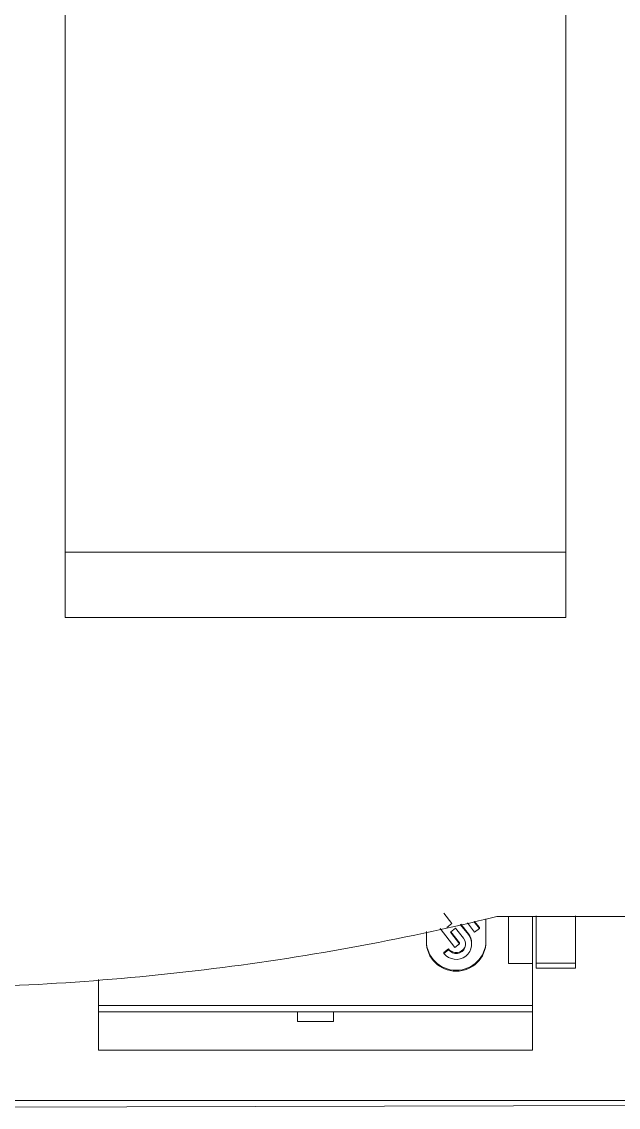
# Model space of a CAD drawing. Header units: millimetres. Extents: x 4137 to 6698, y 1400 to 3585.
# Drawn here: x 6152.13 to 6177.15, y 3225.79 to 3271.34 of the extents above; entities that cross this region are included whole.
import ezdxf

# ---------------------------------------------------------------- set-up
doc = ezdxf.new("R2010")
doc.units = ezdxf.units.MM
doc.layers.add('000-PI-Oprema', color=30, linetype='Continuous', lineweight=5)
doc.layers.add('004-PI-DIN Šina', color=3, linetype='Continuous')

msp = doc.modelspace()

# ---------------------------------------------------------------- linework, layer by layer
at = {"layer": '000-PI-Oprema', "color": 0, "linetype": 'ByBlock', "lineweight": 0}
for p, q in [((6174.948, 3249.087), (6153.948, 3249.087)), ((6174.948, 3246.341), (6153.948, 3246.341)), ((6169.836, 3233.932), (6170.172, 3233.505)), ((6171.598, 3232.74), (6171.598, 3233.696)), ((6172.048, 3233.791), (6181.848, 3233.791)), ((6172.548, 3233.791), (6172.548, 3231.831)), ((6173.548, 3231.831), (6173.548, 3233.791)), ((6169.678, 3233.288), (6170.298, 3232.502)), ((6170.172, 3233.505), (6169.956, 3233.338)), ((6170.11, 3233.143), (6170.326, 3233.31)), ((6170.326, 3233.31), (6170.662, 3232.884)), ((6170.859, 3233.036), (6170.523, 3233.463)), ((6170.859, 3233.075), (6170.542, 3233.477)), ((6170.818, 3233.53), (6171.124, 3233.141)), ((6171.321, 3233.294), (6171.089, 3233.588)), ((6171.321, 3233.333), (6171.116, 3233.593)), ((6171.124, 3233.141), (6171.321, 3233.294)), ((6171.321, 3233.333), (6171.321, 3233.294)), ((6169.098, 3233.165), (6169.098, 3232.74)), ((6170.495, 3232.654), (6170.11, 3233.143)), ((6170.495, 3232.694), (6170.129, 3233.158)), ((6170.859, 3233.075), (6170.859, 3233.036)), ((6170.033, 3232.436), (6169.836, 3232.283)), ((6170.033, 3232.397), (6169.836, 3232.244)), ((6170.033, 3232.436), (6170.033, 3232.397)), ((6170.298, 3232.502), (6170.495, 3232.654)), ((6170.495, 3232.694), (6170.495, 3232.654)), ((6170.997, 3232.64), (6170.997, 3232.679)), ((6169.836, 3232.283), (6169.836, 3232.244)), ((6172.548, 3231.831), (6172.548, 3231.831)), ((6172.548, 3231.831), (6173.548, 3231.831)), ((6172.548, 3231.831), (6173.548, 3231.831)), ((6173.548, 3230.059), (6173.548, 3231.831)), ((6173.548, 3231.831), (6173.548, 3231.831)), ((6173.698, 3231.624), (6173.698, 3231.842)), ((6173.698, 3231.842), (6175.348, 3231.842)), ((6173.698, 3231.624), (6175.348, 3231.624)), ((6175.348, 3231.624), (6175.348, 3231.842)), ((6155.348, 3230.059), (6155.348, 3231.156)), ((6155.348, 3229.791), (6155.348, 3230.059)), ((6155.348, 3230.059), (6173.548, 3230.059)), ((6173.548, 3229.791), (6173.548, 3230.059)), ((6155.348, 3228.191), (6155.348, 3229.791)), ((6155.348, 3229.791), (6173.548, 3229.791)), ((6163.698, 3229.791), (6163.698, 3229.387)), ((6165.198, 3229.791), (6165.198, 3229.387)), ((6173.548, 3228.191), (6173.548, 3229.791)), ((6163.698, 3229.387), (6165.198, 3229.387)), ((6155.348, 3228.191), (6173.548, 3228.191)), ((6179.648, 3225.867), (6148.989, 3225.791))]:
    msp.add_line(p, q, dxfattribs=at)
for centre, major_axis, start_param, end_param in [((6170.348, 3232.779), (1.25, 0), 3.141593, 6.283185), ((6170.348, 3232.64), (0.649, 0), 3.804818, 6.94641), ((6170.348, 3232.64), (-0.399, 0), 0.663225, 3.804818), ((6170.348, 3232.679), (0.649, 0), 6.283142, 6.94641), ((6170.348, 3232.74), (1.25, 0), 3.141593, 6.283185), ((6170.348, 3232.679), (-0.399, 0), 0.663225, 3.092069)]:
    msp.add_ellipse(centre, major_axis=major_axis, ratio=0.991445, start_param=start_param, end_param=end_param, dxfattribs=at)
for points, knots in [([(6153.948, 3355.311), (6153.948, 3353.288), (6153.948, 3344.739), (6153.948, 3331.593), (6153.948, 3317.027), (6153.948, 3302.817), (6153.948, 3288.522), (6153.948, 3273.036), (6153.948, 3260.278), (6153.948, 3251.396), (6153.948, 3247.139), (6153.948, 3246.341)], [0, 0, 0, 0, 0.055935, 0.236292, 0.362833, 0.457376, 0.627551, 0.756032, 0.883059, 0.978086, 1, 1, 1, 1]), ([(6174.948, 3355.311), (6174.948, 3353.288), (6174.948, 3344.739), (6174.948, 3331.593), (6174.948, 3317.027), (6174.948, 3302.817), (6174.948, 3288.522), (6174.948, 3273.036), (6174.948, 3260.278), (6174.948, 3251.396), (6174.948, 3247.139), (6174.948, 3246.341)], [0, 0, 0, 0, 0.055935, 0.236292, 0.362833, 0.457376, 0.627551, 0.756032, 0.883059, 0.978086, 1, 1, 1, 1]), ([(6147.349, 3230.792), (6149.436, 3230.798), (6151.517, 3230.865), (6155.663, 3231.123), (6157.728, 3231.312), (6161.845, 3231.812), (6163.896, 3232.122), (6167.983, 3232.865), (6170.019, 3233.297), (6172.048, 3233.791)], [0, 0, 0, 0, 0.25, 0.25, 0.5, 0.5, 0.75, 0.75, 1, 1, 1, 1]), ([(6173.698, 3233.82), (6173.698, 3233.778), (6173.698, 3233.194), (6173.698, 3232.528), (6173.698, 3231.842)], [0, 0, 0, 0, 0.072727, 1, 1, 1, 1]), ([(6175.348, 3233.82), (6175.348, 3233.778), (6175.348, 3233.194), (6175.348, 3232.528), (6175.348, 3231.842)], [0, 0, 0, 0, 0.072727, 1, 1, 1, 1])]:
    msp.add_open_spline(points, degree=3, knots=knots, dxfattribs=at)
at = {"layer": '004-PI-DIN Šina', "color": 0, "linetype": 'ByBlock', "lineweight": 0}
msp.add_line((6376.048, 3226.078), (5893.448, 3226.078), dxfattribs=at)

doc.saveas('drawing.dxf')
